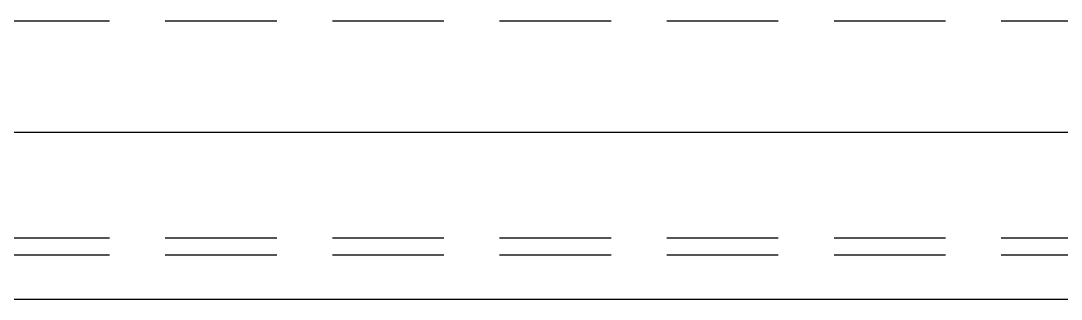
# Model space of a CAD drawing. Extents: x -9 to 600, y -23 to 65.
# Drawn here: x 274.204 to 276.071, y 53.148 to 53.648 of the extents above; entities that cross this region are included whole.
import ezdxf

# ---------------------------------------------------------------- set-up
doc = ezdxf.new("R2010")
doc.units = 0
doc.header["$LTSCALE"] = 0.8
doc.header["$MEASUREMENT"] = 0
doc.linetypes.add('HIDDEN', pattern=[0.375, 0.25, -0.125])
doc.layers.add('Desenho base', color=7, linetype='CONTINUOUS')

msp = doc.modelspace()

# ---------------------------------------------------------------- linework, layer by layer
at = {"layer": 'Desenho base', "linetype": 'HIDDEN'}
for p, q in [((272.9635, 53.648), (308.5635, 53.648)), ((272.9635, 53.258), (278.5635, 53.258)), ((272.9635, 53.228), (278.5635, 53.228))]:
    msp.add_line(p, q, dxfattribs=at)
at = {"layer": 'Desenho base'}
for p, q in [((272.9635, 53.448), (308.5635, 53.448)), ((272.9635, 53.148), (278.5635, 53.148))]:
    msp.add_line(p, q, dxfattribs=at)

doc.saveas('drawing.dxf')
